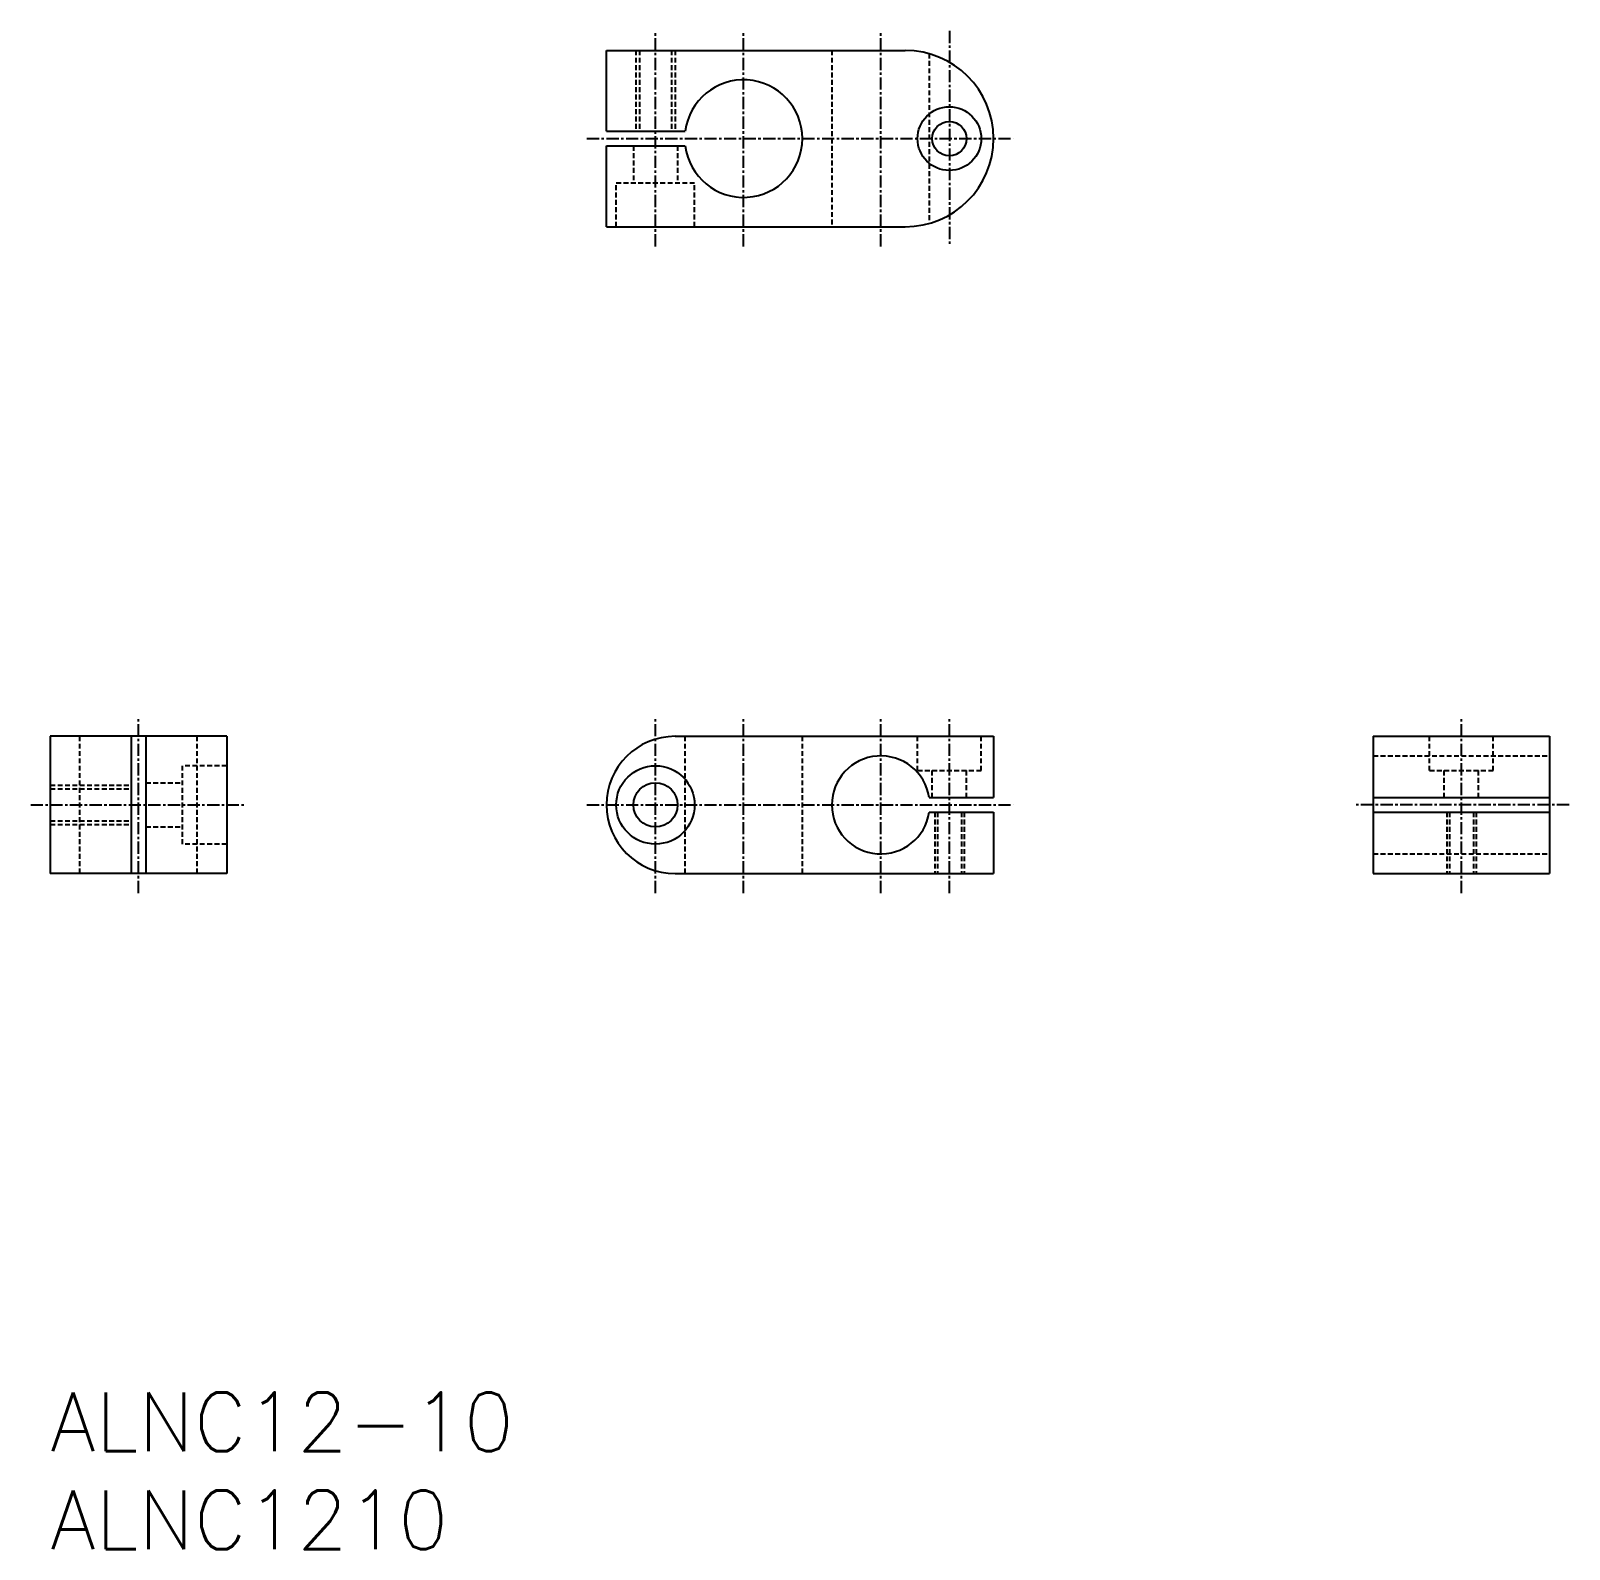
# Model space of a CAD drawing. Extents: x -151 to 6, y -2932 to -2777.
import ezdxf

# ---------------------------------------------------------------- set-up
doc = ezdxf.new("R2010")
doc.units = 0
doc.linetypes.add('CENTER', pattern=[2, 1.25, -0.25, 0.25, -0.25])
doc.linetypes.add('DASHED', pattern=[0.75, 0.5, -0.25])
doc.layers.get('0').update_dxf_attribs({"linetype": 'CONTINUOUS'})
doc.layers.add('CENTER', color=1, linetype='CENTER')
doc.styles.get("Standard").update_dxf_attribs({"font": 'txt', "bigfont": 'BIGFONT'})

msp = doc.modelspace()

# ---------------------------------------------------------------- linework, layer by layer
at = {"color": 7, "linetype": 'CONTINUOUS'}
for p, q in [((-92.65, -2779.3), (-62.15, -2779.3)), ((-92.65, -2787.55), (-92.65, -2779.3)), ((-92.65, -2787.55), (-84.6, -2787.55)), ((-92.65, -2797.3), (-92.65, -2789.05)), ((-92.65, -2789.05), (-84.6, -2789.05)), ((-92.65, -2797.3), (-62.15, -2797.3)), ((-149.4, -2849.3), (-149.4, -2863.3)), ((-131.4, -2849.3), (-149.4, -2849.3)), ((-141.15, -2849.3), (-141.15, -2863.3)), ((-139.65, -2849.3), (-139.65, -2863.3)), ((-131.4, -2849.3), (-131.4, -2863.3)), ((-85.65, -2849.3), (-53.15, -2849.3)), ((-53.15, -2849.3), (-53.15, -2855.55)), ((-14.4, -2849.3), (3.6, -2849.3)), ((-14.4, -2849.3), (-14.4, -2863.3)), ((3.6, -2849.3), (3.6, -2863.3)), ((-59.7, -2855.55), (-53.15, -2855.55)), ((-14.4, -2855.55), (3.6, -2855.55)), ((-6.95, -2855.55), (-0.4, -2855.55)), ((-59.7, -2857.05), (-53.15, -2857.05)), ((-53.15, -2857.05), (-53.15, -2863.3)), ((-14.4, -2857.05), (3.6, -2857.05)), ((-6.95, -2857.05), (-0.4, -2857.05)), ((-131.4, -2863.3), (-149.4, -2863.3)), ((-85.65, -2863.3), (-53.15, -2863.3)), ((-14.4, -2863.3), (3.6, -2863.3))]:
    msp.add_line(p, q, dxfattribs=at)
at = {"color": 3, "linetype": 'DASHED'}
for p, q in [((-89.65, -2779.3), (-89.65, -2787.55)), ((-89.27, -2779.3), (-89.27, -2787.55)), ((-86.02, -2779.3), (-86.02, -2787.55)), ((-85.65, -2779.3), (-85.65, -2787.55)), ((-69.65, -2779.3), (-69.65, -2797.3)), ((-59.7, -2779.63), (-59.7, -2796.96)), ((-89.9, -2789.05), (-89.9, -2792.8)), ((-85.4, -2789.05), (-85.4, -2792.8)), ((-91.65, -2792.8), (-83.65, -2792.8)), ((-91.65, -2797.3), (-91.65, -2792.8)), ((-83.65, -2797.3), (-83.65, -2792.8)), ((-146.4, -2863.3), (-146.4, -2849.3)), ((-134.4, -2863.3), (-134.4, -2849.3)), ((-84.6, -2863.3), (-84.6, -2849.3)), ((-72.65, -2863.3), (-72.65, -2849.3)), ((-60.9, -2852.8), (-60.9, -2849.3)), ((-54.4, -2852.8), (-54.4, -2849.3)), ((-8.65, -2852.8), (-8.65, -2849.3)), ((-2.15, -2852.8), (-2.15, -2849.3)), ((-135.9, -2860.3), (-135.9, -2852.3)), ((-131.4, -2852.3), (-135.9, -2852.3)), ((-14.4, -2851.3), (3.6, -2851.3)), ((-139.65, -2854.05), (-135.9, -2854.05)), ((-60.9, -2852.8), (-54.4, -2852.8)), ((-59.4, -2855.55), (-59.4, -2852.8)), ((-55.9, -2855.55), (-55.9, -2852.8)), ((-8.65, -2852.8), (-2.15, -2852.8)), ((-7.15, -2855.55), (-7.15, -2852.8)), ((-3.65, -2855.55), (-3.65, -2852.8)), ((-149.4, -2854.3), (-141.15, -2854.3)), ((-149.4, -2854.67), (-141.15, -2854.67)), ((-59.15, -2857.05), (-59.15, -2863.3)), ((-58.88, -2857.05), (-58.88, -2863.3)), ((-56.42, -2857.05), (-56.42, -2863.3)), ((-56.15, -2857.05), (-56.15, -2863.3)), ((-6.9, -2857.05), (-6.9, -2863.3)), ((-6.63, -2857.05), (-6.63, -2863.3)), ((-4.17, -2857.05), (-4.17, -2863.3)), ((-3.9, -2857.05), (-3.9, -2863.3)), ((-149.4, -2857.92), (-141.15, -2857.92)), ((-149.4, -2858.3), (-141.15, -2858.3)), ((-139.65, -2858.55), (-135.9, -2858.55)), ((-131.4, -2860.3), (-135.9, -2860.3)), ((-14.4, -2861.3), (3.6, -2861.3))]:
    msp.add_line(p, q, dxfattribs=at)
at = {"color": 7, "linetype": 'CONTINUOUS'}
for centre, radius in [((-57.65, -2788.3), 3.25), ((-57.65, -2788.3), 1.75), ((-87.65, -2856.3), 4), ((-87.65, -2856.3), 2.25)]:
    msp.add_circle(centre, radius, dxfattribs=at)
for centre, radius, start, end in [((-62.15, -2788.3), 9, 270, 90), ((-78.65, -2788.3), 6, 187.1808, 172.8192), ((-85.65, -2856.3), 7, 90, 270), ((-64.65, -2856.3), 5, 8.6269, 351.3731)]:
    msp.add_arc(centre, radius, start, end, dxfattribs=at)
at = {"layer": 'CENTER', "color": 1, "linetype": 'CENTER'}
for p, q in [((-87.65, -2799.3), (-87.65, -2777.3)), ((-78.65, -2799.3), (-78.65, -2777.3)), ((-64.65, -2799.3), (-64.65, -2777.3)), ((-57.65, -2777.3), (-57.65, -2799.3)), ((-94.65, -2788.3), (-51.15, -2788.3)), ((-140.4, -2865.3), (-140.4, -2847.3)), ((-87.65, -2865.3), (-87.65, -2847.3)), ((-78.65, -2865.3), (-78.65, -2847.3)), ((-64.65, -2865.3), (-64.65, -2847.3)), ((-57.65, -2865.3), (-57.65, -2847.3)), ((-5.4, -2865.3), (-5.4, -2847.3)), ((-151.4, -2856.3), (-129.4, -2856.3)), ((-94.65, -2856.3), (-51.15, -2856.3)), ((5.6, -2856.3), (-16.4, -2856.3))]:
    msp.add_line(p, q, dxfattribs=at)

# ---------------------------------------------------------------- texts
at = {"color": 7, "linetype": 'CONTINUOUS'}
for s, p in [('ALNC12-10', (-149.4, -2922.26)), ('ALNC1210', (-149.4, -2932.26))]:
    msp.add_text(s, height=6, dxfattribs=at).set_placement(p)

doc.saveas('drawing.dxf')
